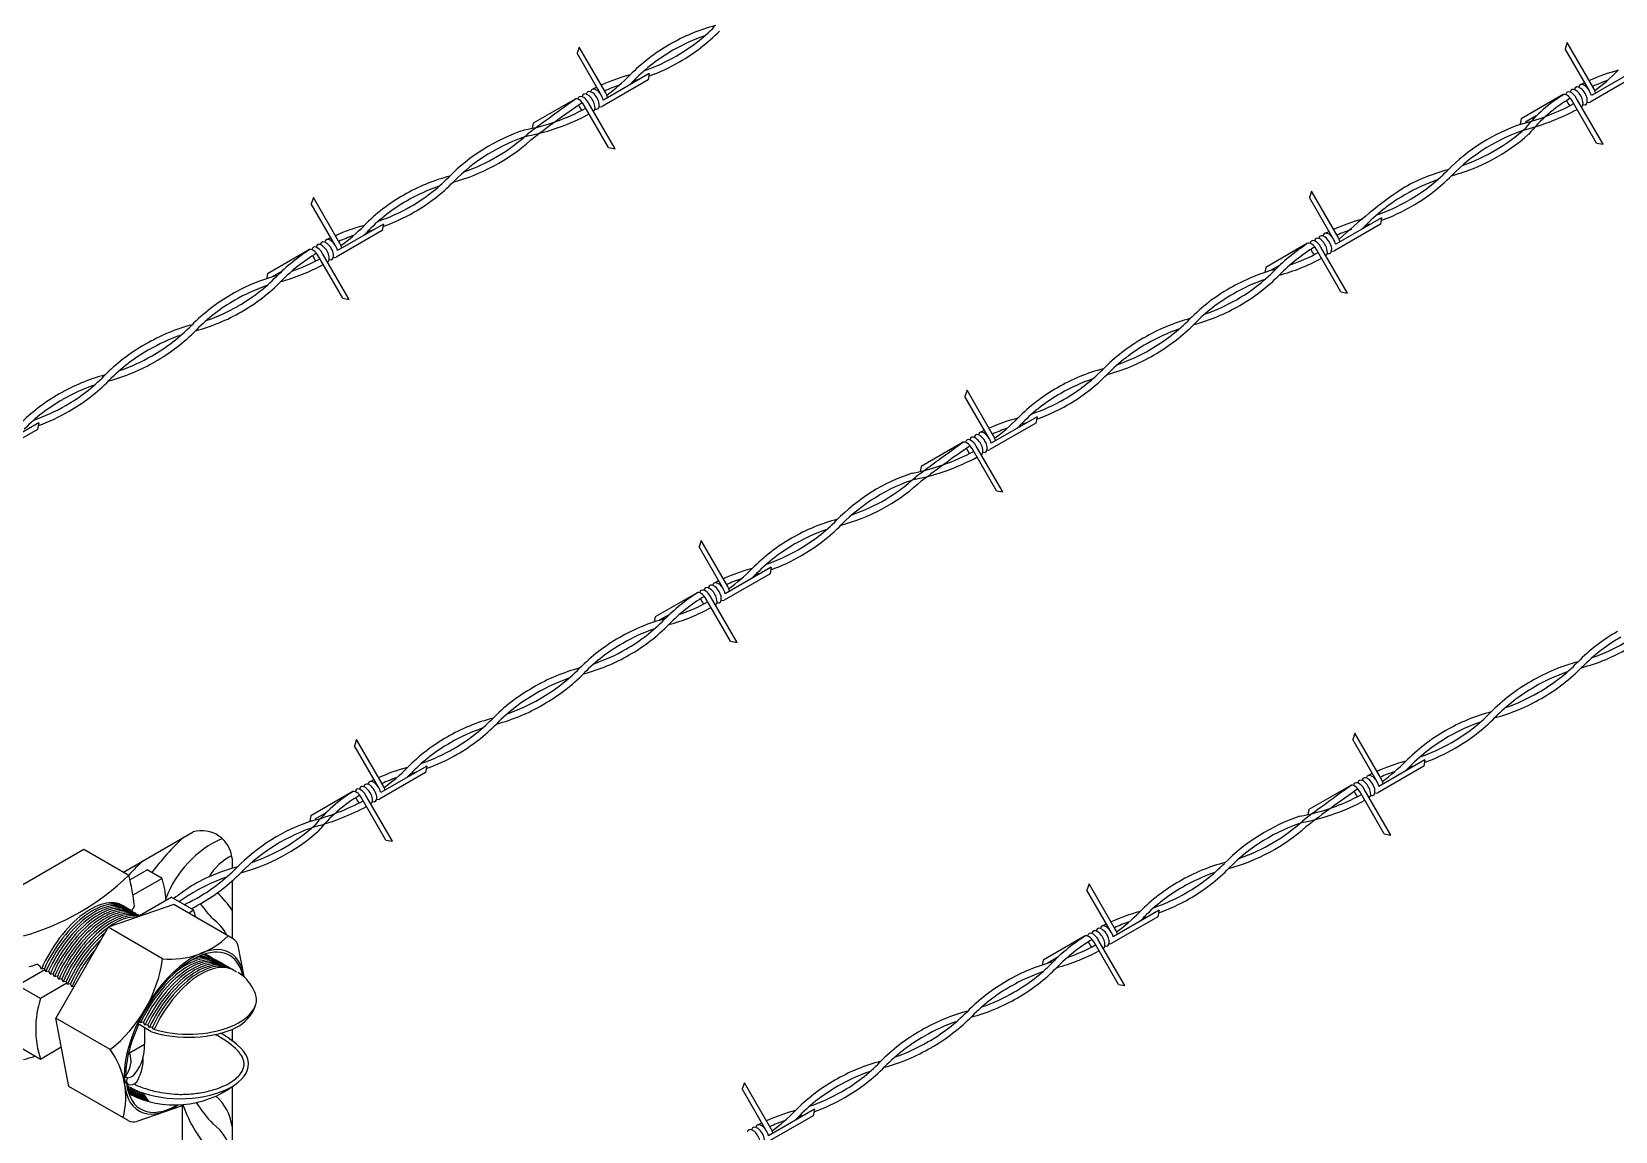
# Model space of a CAD drawing. Header units: millimetres. Extents: x -6623.4 to -6596.1, y -4703.2 to -4682.1.
# Drawn here: x -6608.575 to -6605.232, y -4691.32 to -4688.998 of the extents above; entities that cross this region are included whole.
import ezdxf

# ---------------------------------------------------------------- set-up
doc = ezdxf.new("R2010")
doc.units = ezdxf.units.MM
doc.header["$LTSCALE"] = 10
doc.layers.add('Termotécnica', color=7, linetype='Continuous')

msp = doc.modelspace()

# ---------------------------------------------------------------- linework, layer by layer
at = {"layer": 'Termotécnica', "color": 1}
for p, q in [((-6607.4194, -4689.0307), (-6607.4239, -4689.0438)), ((-6607.3725, -4689.1329), (-6607.4239, -4689.0438)), ((-6607.3634, -4689.1276), (-6607.4194, -4689.0307)), ((-6605.3335, -4689.0211), (-6605.338, -4689.0342)), ((-6605.2866, -4689.1233), (-6605.338, -4689.0342)), ((-6605.2775, -4689.1181), (-6605.3335, -4689.0211)), ((-6605.1856, -4689.0771), (-6605.2825, -4689.1331)), ((-6607.2741, -4689.1003), (-6607.3711, -4689.1563)), ((-6607.2714, -4689.0867), (-6607.3684, -4689.1427)), ((-6607.2714, -4689.0867), (-6607.2741, -4689.1003)), ((-6605.1882, -4689.0908), (-6605.2852, -4689.1468)), ((-6607.4277, -4689.1405), (-6607.5163, -4689.1917)), ((-6607.3437, -4689.2456), (-6607.3997, -4689.1486)), ((-6605.3418, -4689.1309), (-6605.4304, -4689.1821)), ((-6605.2715, -4689.2334), (-6605.3229, -4689.1443)), ((-6605.2579, -4689.2361), (-6605.3139, -4689.1391)), ((-6607.3574, -4689.243), (-6607.4088, -4689.1539)), ((-6605.4304, -4689.1821), (-6605.4325, -4689.1926)), ((-6605.3993, -4689.1763), (-6605.4219, -4689.1893)), ((-6607.5163, -4689.1917), (-6607.5184, -4689.2022)), ((-6607.5051, -4689.1973), (-6607.5078, -4689.1989)), ((-6607.3574, -4689.243), (-6607.3437, -4689.2456)), ((-6605.2715, -4689.2334), (-6605.2579, -4689.2361)), ((-6607.9806, -4689.3485), (-6607.9851, -4689.3616)), ((-6607.9246, -4689.4455), (-6607.9806, -4689.3485)), ((-6605.8732, -4689.3353), (-6605.8777, -4689.3484)), ((-6605.8263, -4689.4375), (-6605.8777, -4689.3484)), ((-6605.8172, -4689.4323), (-6605.8732, -4689.3353)), ((-6607.9337, -4689.4507), (-6607.9851, -4689.3616)), ((-6607.8353, -4689.4182), (-6607.9323, -4689.4742)), ((-6607.8327, -4689.4045), (-6607.9297, -4689.4605)), ((-6607.8327, -4689.4045), (-6607.8353, -4689.4182)), ((-6605.7279, -4689.405), (-6605.8249, -4689.461)), ((-6605.7253, -4689.3913), (-6605.8222, -4689.4473)), ((-6605.7253, -4689.3913), (-6605.7279, -4689.405)), ((-6605.8815, -4689.4452), (-6605.9701, -4689.4963)), ((-6607.9889, -4689.4583), (-6608.0775, -4689.5095)), ((-6607.9186, -4689.5608), (-6607.9701, -4689.4717)), ((-6607.905, -4689.5635), (-6607.961, -4689.4665)), ((-6605.8112, -4689.5476), (-6605.8626, -4689.4585)), ((-6605.7976, -4689.5503), (-6605.8536, -4689.4533)), ((-6608.0775, -4689.5095), (-6608.0796, -4689.52)), ((-6608.0464, -4689.5037), (-6608.069, -4689.5167)), ((-6605.9701, -4689.4963), (-6605.9722, -4689.5069)), ((-6605.939, -4689.4905), (-6605.9616, -4689.5035)), ((-6605.8112, -4689.5476), (-6605.7976, -4689.5503)), ((-6607.9186, -4689.5608), (-6607.905, -4689.5635)), ((-6606.6006, -4689.7553), (-6606.6051, -4689.7684)), ((-6606.5537, -4689.8575), (-6606.6051, -4689.7684)), ((-6606.5446, -4689.8523), (-6606.6006, -4689.7553)), ((-6606.4527, -4689.8113), (-6606.5497, -4689.8673)), ((-6606.4527, -4689.8113), (-6606.4553, -4689.825)), ((-6608.5627, -4689.8381), (-6608.6597, -4689.8941)), ((-6608.5601, -4689.8245), (-6608.6571, -4689.8805)), ((-6608.5601, -4689.8245), (-6608.5627, -4689.8381)), ((-6606.4553, -4689.825), (-6606.5523, -4689.8809)), ((-6606.6089, -4689.8651), (-6606.6976, -4689.9163)), ((-6606.5386, -4689.9676), (-6606.5901, -4689.8785)), ((-6606.525, -4689.9702), (-6606.581, -4689.8733)), ((-6606.6976, -4689.9163), (-6606.6996, -4689.9268)), ((-6606.6863, -4689.9219), (-6606.689, -4689.9235)), ((-6606.5386, -4689.9676), (-6606.525, -4689.9702)), ((-6607.1618, -4690.0731), (-6607.1664, -4690.0862)), ((-6607.1149, -4690.1753), (-6607.1664, -4690.0862)), ((-6607.1058, -4690.1701), (-6607.1618, -4690.0731)), ((-6607.0165, -4690.1428), (-6607.1135, -4690.1988)), ((-6607.0139, -4690.1291), (-6607.1109, -4690.1851)), ((-6607.0139, -4690.1291), (-6607.0165, -4690.1428)), ((-6607.1701, -4690.183), (-6607.2588, -4690.2341)), ((-6607.0998, -4690.2854), (-6607.1513, -4690.1963)), ((-6607.0862, -4690.2881), (-6607.1422, -4690.1911)), ((-6607.2588, -4690.2341), (-6607.2608, -4690.2447)), ((-6607.2276, -4690.2283), (-6607.2502, -4690.2413)), ((-6607.0998, -4690.2854), (-6607.0862, -4690.2881)), ((-6605.7818, -4690.4799), (-6605.7864, -4690.493)), ((-6605.7258, -4690.5769), (-6605.7818, -4690.4799)), ((-6607.8892, -4690.4931), (-6607.8938, -4690.5062)), ((-6607.8423, -4690.5953), (-6607.8938, -4690.5062)), ((-6607.8332, -4690.5901), (-6607.8892, -4690.4931)), ((-6605.7349, -4690.5821), (-6605.7864, -4690.493)), ((-6607.7413, -4690.5491), (-6607.8383, -4690.6051)), ((-6607.7413, -4690.5491), (-6607.7439, -4690.5627)), ((-6605.6365, -4690.5496), (-6605.7335, -4690.6056)), ((-6605.6339, -4690.5359), (-6605.7309, -4690.5919)), ((-6605.6339, -4690.5359), (-6605.6365, -4690.5496)), ((-6607.7439, -4690.5627), (-6607.8409, -4690.6187)), ((-6607.8976, -4690.6029), (-6607.9862, -4690.6541)), ((-6607.8273, -4690.7054), (-6607.8787, -4690.6163)), ((-6607.8136, -4690.708), (-6607.8696, -4690.6111)), ((-6605.7902, -4690.5898), (-6605.8788, -4690.6409)), ((-6605.7199, -4690.6922), (-6605.7713, -4690.6031)), ((-6605.7062, -4690.6949), (-6605.7622, -4690.5979)), ((-6607.9862, -4690.6541), (-6607.9882, -4690.6646)), ((-6607.9551, -4690.6483), (-6607.9777, -4690.6613)), ((-6605.8788, -4690.6409), (-6605.8808, -4690.6514)), ((-6605.8675, -4690.6466), (-6605.8703, -4690.6481)), ((-6607.8273, -4690.7054), (-6607.8136, -4690.708)), ((-6605.7199, -4690.6922), (-6605.7062, -4690.6949)), ((-6608.3679, -4690.7895), (-6608.3314, -4690.7684)), ((-6608.3, -4690.7865), (-6608.3615, -4690.822)), ((-6608.3, -4690.7865), (-6608.3314, -4690.7684)), ((-6606.3431, -4690.7977), (-6606.3476, -4690.8108)), ((-6606.2962, -4690.8999), (-6606.3476, -4690.8108)), ((-6606.2871, -4690.8947), (-6606.3431, -4690.7977)), ((-6608.2751, -4690.8414), (-6608.4137, -4690.8895)), ((-6608.3478, -4690.8645), (-6608.2808, -4690.8259)), ((-6608.2332, -4690.8533), (-6608.2808, -4690.8259)), ((-6608.1499, -4690.9137), (-6608.2751, -4690.8414)), ((-6608.2332, -4690.8533), (-6608.2438, -4690.8595)), ((-6606.1951, -4690.8537), (-6606.2921, -4690.9097)), ((-6606.1951, -4690.8537), (-6606.1978, -4690.8674)), ((-6608.4137, -4690.8895), (-6608.5245, -4691.0815)), ((-6608.2988, -4690.9558), (-6608.4137, -4690.8895)), ((-6606.1978, -4690.8674), (-6606.2948, -4690.9234)), ((-6606.3514, -4690.9076), (-6606.44, -4690.9588)), ((-6606.2811, -4691.01), (-6606.3325, -4690.9209)), ((-6606.2674, -4691.0127), (-6606.3234, -4690.9157)), ((-6608.1264, -4690.9938), (-6608.1392, -4690.9287)), ((-6606.4089, -4690.9529), (-6606.4315, -4690.9659)), ((-6608.5472, -4690.9797), (-6608.6042, -4691.0126)), ((-6606.44, -4690.9588), (-6606.442, -4690.9693)), ((-6608.5566, -4691.0401), (-6608.6042, -4691.0126)), ((-6608.5008, -4691.0078), (-6608.5566, -4691.0401)), ((-6606.2811, -4691.01), (-6606.2674, -4691.0127)), ((-6608.4968, -4691.2255), (-6608.5245, -4691.0815)), ((-6608.4096, -4691.1478), (-6608.5245, -4691.0815)), ((-6608.337, -4691.1019), (-6608.337, -4691.1366)), ((-6608.5566, -4691.1684), (-6608.6042, -4691.1409)), ((-6608.5127, -4691.143), (-6608.5566, -4691.1684)), ((-6608.3688, -4691.1549), (-6608.337, -4691.1366)), ((-6608.3739, -4691.2077), (-6608.3782, -4691.2043)), ((-6607.0705, -4691.2177), (-6607.075, -4691.2308)), ((-6607.0145, -4691.3147), (-6607.0705, -4691.2177)), ((-6608.3716, -4691.2978), (-6608.4968, -4691.2255)), ((-6607.0236, -4691.3199), (-6607.075, -4691.2308)), ((-6608.2573, -4691.2666), (-6608.3533, -4691.2995)), ((-6606.9252, -4691.2874), (-6607.0222, -4691.3434)), ((-6606.9226, -4691.2737), (-6607.0195, -4691.3297)), ((-6606.9226, -4691.2737), (-6606.9252, -4691.2874))]:
    msp.add_line(p, q, dxfattribs=at)
at = {"layer": 'Termotécnica', "color": 2}
for p, q in [((-6608.3816, -4690.773), (-6608.234, -4690.688)), ((-6608.6875, -4690.8528), (-6608.4655, -4690.7246)), ((-6608.4655, -4690.7246), (-6608.3702, -4690.7796)), ((-6608.1523, -4690.7445), (-6608.1523, -4690.7651)), ((-6608.1523, -4690.792), (-6608.1523, -4690.9123)), ((-6608.3581, -4690.8441), (-6608.3642, -4690.8553)), ((-6608.5577, -4690.9715), (-6608.5645, -4690.9676)), ((-6608.5547, -4690.978), (-6608.5577, -4690.9715)), ((-6608.5485, -4690.9768), (-6608.5547, -4690.978)), ((-6608.5456, -4690.9834), (-6608.5485, -4690.9769)), ((-6608.5393, -4690.9823), (-6608.5456, -4690.9834)), ((-6608.5364, -4690.9888), (-6608.5393, -4690.9823)), ((-6608.5302, -4690.9877), (-6608.5364, -4690.9889)), ((-6608.5273, -4690.9942), (-6608.5302, -4690.9877)), ((-6608.521, -4690.9931), (-6608.5273, -4690.9943)), ((-6608.5181, -4690.9997), (-6608.521, -4690.9931)), ((-6608.5119, -4690.9986), (-6608.5182, -4690.9998)), ((-6608.5088, -4691.0049), (-6608.5118, -4690.9985)), ((-6608.5026, -4691.0038), (-6608.5088, -4691.0049)), ((-6608.4997, -4691.0103), (-6608.5026, -4691.0038)), ((-6608.4934, -4691.0091), (-6608.4997, -4691.0103)), ((-6608.4904, -4691.0156), (-6608.4934, -4691.0091)), ((-6608.486, -4691.0148), (-6608.4904, -4691.0156)), ((-6608.3454, -4691.0912), (-6608.3475, -4691.0865)), ((-6608.3391, -4691.0901), (-6608.3454, -4691.0912)), ((-6608.3361, -4691.0965), (-6608.3391, -4691.0901)), ((-6608.3237, -4691.1097), (-6608.3522, -4691.093)), ((-6608.3298, -4691.0953), (-6608.3361, -4691.0965)), ((-6608.3268, -4691.1015), (-6608.3298, -4691.0953)), ((-6608.3206, -4691.1006), (-6608.3268, -4691.1015)), ((-6608.318, -4691.1047), (-6608.3206, -4691.1006)), ((-6608.1523, -4691.105), (-6608.1523, -4691.1306)), ((-6608.3691, -4691.2263), (-6608.3743, -4691.2234)), ((-6608.3551, -4691.2228), (-6608.3592, -4691.2204)), ((-6608.1523, -4691.2258), (-6608.1523, -4691.8069)), ((-6608.2573, -4691.2642), (-6608.2573, -4691.8275))]:
    msp.add_line(p, q, dxfattribs=at)
for centre, radius, start, end in [((-6607.0329, -4689.3607), 0.3881, 104.7043, 120.249), ((-6607.0329, -4689.3607), 0.3741, 108.8959, 120.249), ((-6607.4, -4688.7249), 0.3741, 299.751, 315.4383), ((-6607.4, -4688.7249), 0.3881, 299.751, 315.4383), ((-6607.0359, -4689.3624), 0.3881, 119.751, 135.4383), ((-6607.0359, -4689.3624), 0.3741, 119.751, 135.4383), ((-6607.4029, -4688.7266), 0.3741, 288.8959, 300.249), ((-6607.4029, -4688.7266), 0.3881, 289.6431, 300.249), ((-6605.1219, -4689.4683), 0.4021, 104.9745, 114.2364), ((-6605.503, -4688.8082), 0.3881, 305.9421, 315.4383), ((-6607.2078, -4689.4779), 0.4021, 115.7384, 116.8914), ((-6607.2078, -4689.4779), 0.4021, 104.9745, 114.2364), ((-6607.2078, -4689.4779), 0.3881, 109.0986, 114.0278), ((-6607.5889, -4688.8178), 0.3881, 305.9421, 315.4383), ((-6607.5889, -4688.8178), 0.4021, 313.1226, 315.4383), ((-6607.4029, -4688.7266), 0.3881, 284.7043, 286.6418), ((-6605.1219, -4689.4683), 0.4021, 115.7384, 116.8914), ((-6605.1219, -4689.4683), 0.3881, 109.0986, 114.0278), ((-6604.4187, -4693.364), 5.1852, 125.4561, 126.859), ((-6606.2009, -4690.9271), 2.1524, 124.2659, 127.88), ((-6607.2078, -4689.4779), 0.4021, 120.2403, 120.249), ((-6605.5507, -4688.7193), 0.4891, 284.5333, 298.2169), ((-6605.1737, -4689.4019), 0.3185, 121.6112, 141.1167), ((-6605.1559, -4689.4255), 0.3339, 120.8153, 140.9321), ((-6605.1219, -4689.4683), 0.4021, 120.2403, 120.249), ((-6607.6176, -4688.7672), 0.4463, 280.6183, 298.3998), ((-6607.6143, -4688.772), 0.4546, 280.8992, 298.3556), ((-6605.5537, -4688.7089), 0.5136, 285.0845, 298.0049), ((-6607.4082, -4689.5874), 0.4021, 108.4369, 135.4383), ((-6607.7893, -4688.9273), 0.3881, 289.0986, 312.116), ((-6605.3008, -4689.5742), 0.4021, 108.4369, 135.4383), ((-6605.6819, -4688.9141), 0.4021, 284.9745, 311.5616), ((-6605.3008, -4689.5742), 0.3881, 107.8842, 135.4383), ((-6605.6819, -4688.9141), 0.3881, 289.0986, 312.116), ((-6607.7893, -4688.9273), 0.4021, 284.9745, 311.5616), ((-6607.4082, -4689.5874), 0.3881, 107.8842, 135.4383), ((-6607.5942, -4689.6786), 0.3881, 104.7043, 120.249), ((-6607.9612, -4689.0428), 0.3741, 299.751, 315.4383), ((-6607.9612, -4689.0428), 0.3881, 299.751, 315.4383), ((-6605.4868, -4689.6654), 0.3881, 104.7043, 120.249), ((-6605.4868, -4689.6654), 0.3741, 108.8959, 120.249), ((-6605.8538, -4689.0296), 0.3741, 299.751, 315.4383), ((-6605.8538, -4689.0296), 0.3881, 299.751, 315.4383), ((-6607.5971, -4689.6802), 0.3881, 119.751, 135.4383), ((-6607.5942, -4689.6786), 0.3741, 108.8959, 120.249), ((-6605.0437, -4690.2613), 1.1291, 124.4429, 133.0836), ((-6605.4897, -4689.6671), 0.3741, 119.751, 135.4383), ((-6607.5971, -4689.6802), 0.3741, 119.751, 135.4383), ((-6607.9642, -4689.0444), 0.3741, 288.8959, 300.249), ((-6607.9642, -4689.0444), 0.3881, 289.6431, 300.249), ((-6605.8568, -4689.0313), 0.3741, 288.8959, 300.249), ((-6605.8568, -4689.0313), 0.3881, 289.6431, 300.249), ((-6607.769, -4689.7957), 0.4021, 104.9745, 114.2364), ((-6608.1501, -4689.1356), 0.3881, 305.9421, 315.4383), ((-6608.1501, -4689.1356), 0.4021, 313.1226, 315.4383), ((-6607.9642, -4689.0444), 0.3881, 284.7043, 286.6418), ((-6605.6616, -4689.7825), 0.4021, 104.9745, 114.2364), ((-6605.6616, -4689.7825), 0.3881, 109.0986, 114.0278), ((-6606.0427, -4689.1224), 0.4021, 313.1226, 315.4383), ((-6605.8568, -4689.0313), 0.3881, 284.7043, 286.6418), ((-6607.769, -4689.7957), 0.4021, 120.2403, 120.249), ((-6607.769, -4689.7957), 0.4021, 115.7384, 116.8914), ((-6607.769, -4689.7957), 0.3881, 109.0986, 114.0278), ((-6605.6645, -4689.7842), 0.4021, 122.4639, 135.4383), ((-6605.6616, -4689.7825), 0.4021, 120.2403, 120.249), ((-6605.6616, -4689.7825), 0.4021, 115.7384, 116.8914), ((-6607.7719, -4689.7974), 0.4021, 122.4639, 135.4383), ((-6607.7719, -4689.7974), 0.3881, 121.3857, 135.4383), ((-6608.153, -4689.1373), 0.3881, 289.0986, 298.7136), ((-6606.0456, -4689.1241), 0.4021, 284.9745, 298.7537), ((-6605.6645, -4689.7842), 0.3881, 121.3857, 135.4383), ((-6606.0456, -4689.1241), 0.3881, 289.0986, 298.7136), ((-6607.9579, -4689.8885), 0.3881, 104.7043, 120.249), ((-6608.325, -4689.2527), 0.3741, 299.751, 315.4383), ((-6608.153, -4689.1373), 0.4021, 284.9745, 298.7537), ((-6605.8505, -4689.8754), 0.3881, 104.7043, 120.249), ((-6606.2175, -4689.2396), 0.3741, 299.751, 315.4383), ((-6606.2175, -4689.2396), 0.3881, 299.751, 315.4383), ((-6607.9579, -4689.8885), 0.3741, 108.8959, 120.249), ((-6608.325, -4689.2527), 0.3881, 299.751, 315.4383), ((-6605.8534, -4689.8771), 0.3881, 119.751, 135.4383), ((-6605.8534, -4689.8771), 0.3741, 119.751, 135.4383), ((-6605.8505, -4689.8754), 0.3741, 108.8959, 120.249), ((-6607.9608, -4689.8902), 0.3881, 119.751, 135.4383), ((-6607.9608, -4689.8902), 0.3741, 119.751, 135.4383), ((-6608.3279, -4689.2544), 0.3741, 288.8959, 300.249), ((-6606.2205, -4689.2412), 0.3881, 284.7043, 300.249), ((-6606.2205, -4689.2412), 0.3741, 288.8959, 300.249), ((-6608.1327, -4690.0057), 0.4021, 104.9745, 120.249), ((-6608.5138, -4689.3456), 0.3881, 299.751, 315.4383), ((-6608.3279, -4689.2544), 0.3881, 284.7043, 300.249), ((-6606.0253, -4689.9925), 0.4021, 104.9745, 120.249), ((-6606.4064, -4689.3324), 0.3881, 299.751, 315.4383), ((-6606.4064, -4689.3324), 0.4021, 299.751, 315.4383), ((-6608.1327, -4690.0057), 0.3881, 109.0986, 120.249), ((-6608.5138, -4689.3456), 0.4021, 299.751, 315.4383), ((-6606.0282, -4689.9942), 0.4021, 119.751, 135.4383), ((-6606.0253, -4689.9925), 0.3881, 109.0986, 120.249), ((-6608.1357, -4690.0073), 0.4021, 119.751, 135.4383), ((-6608.1357, -4690.0073), 0.3881, 119.751, 135.4383), ((-6608.5167, -4689.3473), 0.3881, 289.0986, 300.249), ((-6606.4093, -4689.3341), 0.4021, 284.9745, 300.249), ((-6606.0282, -4689.9942), 0.3881, 119.751, 135.4383), ((-6606.4093, -4689.3341), 0.3881, 289.0986, 300.249), ((-6608.5167, -4689.3473), 0.4021, 284.9745, 300.249), ((-6606.2142, -4690.0854), 0.3881, 104.7043, 120.249), ((-6606.5813, -4689.4496), 0.3741, 299.751, 315.4383), ((-6608.3216, -4690.0985), 0.3881, 104.7043, 120.249), ((-6608.3216, -4690.0985), 0.3741, 108.8959, 120.249), ((-6608.6887, -4689.4627), 0.3741, 299.751, 315.4383), ((-6608.6887, -4689.4627), 0.3881, 299.751, 315.4383), ((-6606.2171, -4690.087), 0.3881, 119.751, 135.4383), ((-6606.2142, -4690.0854), 0.3741, 108.8959, 120.249), ((-6606.5813, -4689.4496), 0.3881, 299.751, 315.4383), ((-6608.3245, -4690.1002), 0.3881, 119.751, 135.4383), ((-6608.3245, -4690.1002), 0.3741, 119.751, 135.4383), ((-6606.2171, -4690.087), 0.3741, 119.751, 135.4383), ((-6606.5842, -4689.4512), 0.3741, 288.8959, 300.249), ((-6608.6916, -4689.4644), 0.3741, 288.8959, 300.249), ((-6608.6916, -4689.4644), 0.3881, 289.6431, 300.249), ((-6606.389, -4690.2025), 0.4021, 104.9745, 114.2364), ((-6606.7701, -4689.5424), 0.3881, 305.9421, 315.4383), ((-6606.5842, -4689.4512), 0.3881, 289.6431, 300.249), ((-6606.389, -4690.2025), 0.4021, 115.7384, 116.8914), ((-6606.389, -4690.2025), 0.3881, 109.0986, 114.0278), ((-6606.7701, -4689.5424), 0.4021, 313.1226, 315.4383), ((-6606.5842, -4689.4512), 0.3881, 284.7043, 286.6418), ((-6606.7989, -4689.4919), 0.4463, 280.6183, 298.3998), ((-6603.5999, -4694.0886), 5.1852, 125.4561, 126.859), ((-6605.3822, -4691.6517), 2.1524, 124.2659, 127.88), ((-6606.389, -4690.2025), 0.4021, 120.2403, 120.249), ((-6606.7955, -4689.4966), 0.4546, 280.8992, 298.3556), ((-6606.5895, -4690.312), 0.4021, 108.4369, 135.4383), ((-6606.9705, -4689.6519), 0.4021, 284.9745, 311.5616), ((-6606.5895, -4690.312), 0.3881, 107.8842, 135.4383), ((-6606.9705, -4689.6519), 0.3881, 289.0986, 312.116), ((-6606.7754, -4690.4032), 0.3881, 104.7043, 120.249), ((-6606.7754, -4690.4032), 0.3741, 108.8959, 120.249), ((-6607.1425, -4689.7674), 0.3741, 299.751, 315.4383), ((-6607.1425, -4689.7674), 0.3881, 299.751, 315.4383), ((-6606.7783, -4690.4049), 0.3881, 119.751, 135.4383), ((-6606.7783, -4690.4049), 0.3741, 119.751, 135.4383), ((-6607.1454, -4689.7691), 0.3741, 288.8959, 300.249), ((-6607.1454, -4689.7691), 0.3881, 289.6431, 300.249), ((-6606.9503, -4690.5203), 0.4021, 104.9745, 114.2364), ((-6606.9503, -4690.5203), 0.3881, 109.0986, 114.0278), ((-6607.3313, -4689.8602), 0.3881, 305.9421, 315.4383), ((-6607.3313, -4689.8602), 0.4021, 313.1226, 315.4383), ((-6607.1454, -4689.7691), 0.3881, 284.7043, 286.6418), ((-6606.9532, -4690.522), 0.4021, 122.4639, 135.4383), ((-6606.9503, -4690.5203), 0.4021, 120.2403, 120.249), ((-6606.9503, -4690.5203), 0.4021, 115.7384, 116.8914), ((-6607.3343, -4689.8619), 0.4021, 284.9745, 298.7537), ((-6606.9532, -4690.522), 0.3881, 121.3857, 135.4383), ((-6607.3343, -4689.8619), 0.3881, 289.0986, 298.7136), ((-6607.1391, -4690.6132), 0.3881, 104.7043, 120.249), ((-6607.5062, -4689.9774), 0.3741, 299.751, 315.4383), ((-6607.5062, -4689.9774), 0.3881, 299.751, 315.4383), ((-6607.142, -4690.6148), 0.3881, 119.751, 135.4383), ((-6607.1391, -4690.6132), 0.3741, 108.8959, 120.249), ((-6605.0346, -4690.6017), 0.3881, 119.751, 135.4383), ((-6605.0346, -4690.6017), 0.3741, 119.751, 135.4383), ((-6607.5091, -4689.979), 0.3881, 284.7043, 300.249), ((-6607.142, -4690.6148), 0.3741, 119.751, 135.4383), ((-6607.5091, -4689.979), 0.3741, 288.8959, 300.249), ((-6605.4017, -4689.9659), 0.3881, 284.7043, 300.249), ((-6605.4017, -4689.9659), 0.3741, 288.8959, 300.249), ((-6607.314, -4690.7303), 0.4021, 104.9745, 120.249), ((-6607.695, -4690.0702), 0.3881, 299.751, 315.4383), ((-6607.695, -4690.0702), 0.4021, 299.751, 315.4383), ((-6605.2066, -4690.7171), 0.4021, 104.9745, 120.249), ((-6605.2066, -4690.7171), 0.3881, 109.0986, 120.249), ((-6605.5876, -4690.057), 0.3881, 299.751, 315.4383), ((-6605.5876, -4690.057), 0.4021, 299.751, 315.4383), ((-6607.3169, -4690.732), 0.4021, 119.751, 135.4383), ((-6607.314, -4690.7303), 0.3881, 109.0986, 120.249), ((-6605.2095, -4690.7188), 0.4021, 119.751, 135.4383), ((-6605.2095, -4690.7188), 0.3881, 119.751, 135.4383), ((-6607.698, -4690.0719), 0.4021, 284.9745, 300.249), ((-6607.3169, -4690.732), 0.3881, 119.751, 135.4383), ((-6607.698, -4690.0719), 0.3881, 289.0986, 300.249), ((-6605.5906, -4690.0587), 0.4021, 284.9745, 300.249), ((-6605.5906, -4690.0587), 0.3881, 289.0986, 300.249), ((-6607.5028, -4690.8231), 0.3881, 104.7043, 120.249), ((-6607.8699, -4690.1873), 0.3741, 299.751, 315.4383), ((-6605.3954, -4690.81), 0.3881, 104.7043, 120.249), ((-6605.7625, -4690.1742), 0.3741, 299.751, 315.4383), ((-6605.7625, -4690.1742), 0.3881, 299.751, 315.4383), ((-6607.5057, -4690.8248), 0.3881, 119.751, 135.4383), ((-6607.5028, -4690.8231), 0.3741, 108.8959, 120.249), ((-6607.8699, -4690.1873), 0.3881, 299.751, 315.4383), ((-6605.3983, -4690.8117), 0.3881, 119.751, 135.4383), ((-6605.3983, -4690.8117), 0.3741, 119.751, 135.4383), ((-6605.3954, -4690.81), 0.3741, 108.8959, 120.249), ((-6607.5057, -4690.8248), 0.3741, 119.751, 135.4383), ((-6607.8728, -4690.189), 0.3741, 288.8959, 300.249), ((-6605.7654, -4690.1759), 0.3741, 288.8959, 300.249), ((-6605.7654, -4690.1759), 0.3881, 289.6431, 300.249), ((-6607.6777, -4690.9403), 0.4021, 104.9745, 114.2364), ((-6608.0588, -4690.2802), 0.3881, 305.9421, 315.4383), ((-6607.8728, -4690.189), 0.3881, 289.6431, 300.249), ((-6605.5703, -4690.9271), 0.4021, 104.9745, 114.2364), ((-6605.9514, -4690.267), 0.3881, 305.9421, 315.4383), ((-6605.9514, -4690.267), 0.4021, 313.1226, 315.4383), ((-6605.7654, -4690.1759), 0.3881, 284.7043, 286.6418), ((-6607.6777, -4690.9403), 0.4021, 115.7384, 116.8914), ((-6607.6777, -4690.9403), 0.3881, 109.0986, 114.0278), ((-6608.0588, -4690.2802), 0.4021, 313.1226, 315.4383), ((-6607.8728, -4690.189), 0.3881, 284.7043, 286.6418), ((-6605.5703, -4690.9271), 0.4021, 120.2403, 120.249), ((-6605.5703, -4690.9271), 0.4021, 115.7384, 116.8914), ((-6605.5703, -4690.9271), 0.3881, 109.0986, 114.0278), ((-6607.7295, -4690.8739), 0.3185, 121.6112, 141.1167), ((-6607.7116, -4690.8975), 0.3339, 120.8153, 140.9321), ((-6607.6777, -4690.9403), 0.4021, 120.2403, 120.249), ((-6605.9801, -4690.2165), 0.4463, 280.6183, 298.3998), ((-6602.7812, -4694.8132), 5.1852, 125.4561, 126.859), ((-6605.9767, -4690.2212), 0.4546, 280.8992, 298.3556), ((-6604.5634, -4692.3763), 2.1524, 124.2659, 127.88), ((-6608.1065, -4690.1913), 0.4891, 284.5333, 298.2169), ((-6608.1094, -4690.1809), 0.5136, 285.0845, 298.0049), ((-6605.7707, -4691.0366), 0.4021, 108.4369, 135.4383), ((-6608.2165, -4690.75), 0.0645, 4.9382, 105.7438), ((-6607.8566, -4691.0462), 0.4021, 108.4369, 135.4383), ((-6608.2377, -4690.3861), 0.4021, 284.9745, 311.5616), ((-6607.8566, -4691.0462), 0.3881, 107.8842, 135.4383), ((-6608.2377, -4690.3861), 0.3881, 289.0986, 312.116), ((-6606.1518, -4690.3766), 0.4021, 284.9745, 311.5616), ((-6605.7707, -4691.0366), 0.3881, 107.8842, 135.4383), ((-6606.1518, -4690.3766), 0.3881, 289.0986, 312.116), ((-6605.9566, -4691.1278), 0.3881, 104.7043, 120.249), ((-6606.3237, -4690.492), 0.3741, 299.751, 315.4383), ((-6608.735, -4690.4042), 0.5234, 285.8241, 314.1759), ((-6608.8958, -4690.91), 0.5415, 6.984, 13.9344), ((-6608.0425, -4691.1374), 0.3881, 104.7043, 120.249), ((-6608.0425, -4691.1374), 0.3741, 108.8959, 120.249), ((-6608.4096, -4690.5016), 0.3741, 299.751, 315.4383), ((-6608.4096, -4690.5016), 0.3881, 299.751, 315.4383), ((-6605.9566, -4691.1278), 0.3741, 108.8959, 120.249), ((-6606.3237, -4690.492), 0.3881, 299.751, 315.4383), ((-6607.5994, -4691.7333), 1.1291, 124.4429, 126.78), ((-6608.0454, -4691.1391), 0.3741, 119.751, 125.7641), ((-6605.9596, -4691.1295), 0.3881, 119.751, 135.4383), ((-6605.9596, -4691.1295), 0.3741, 119.751, 135.4383), ((-6606.3266, -4690.4937), 0.3741, 288.8959, 300.249), ((-6608.4125, -4690.5033), 0.3741, 295.195, 300.249), ((-6608.4125, -4690.5033), 0.3881, 296.6196, 300.249), ((-6606.3266, -4690.4937), 0.3881, 289.6431, 300.249), ((-6606.1315, -4691.2449), 0.4021, 115.7384, 116.8914), ((-6606.1315, -4691.2449), 0.4021, 104.9745, 114.2364), ((-6606.1315, -4691.2449), 0.3881, 109.0986, 114.0278), ((-6606.5126, -4690.5849), 0.3881, 305.9421, 315.4383), ((-6606.5126, -4690.5849), 0.4021, 313.1226, 315.4383), ((-6606.3266, -4690.4937), 0.3881, 284.7043, 286.6418), ((-6606.1344, -4691.2466), 0.4021, 122.4639, 135.4383), ((-6606.1344, -4691.2466), 0.3881, 121.3857, 135.4383), ((-6606.1315, -4691.2449), 0.4021, 120.2403, 120.249), ((-6606.5155, -4690.5865), 0.4021, 284.9745, 298.7537), ((-6606.5155, -4690.5865), 0.3881, 289.0986, 298.7136), ((-6608.7232, -4690.4684), 0.5239, 285.8241, 287.6369), ((-6608.1812, -4691.056), 0.0821, 26.4242, 59.497), ((-6606.3203, -4691.3378), 0.3881, 104.7043, 120.249), ((-6606.3203, -4691.3378), 0.3741, 108.8959, 120.249), ((-6606.6874, -4690.702), 0.3741, 299.751, 315.4383), ((-6606.6874, -4690.702), 0.3881, 299.751, 315.4383), ((-6606.3233, -4691.3395), 0.3881, 119.751, 135.4383), ((-6606.3233, -4691.3395), 0.3741, 119.751, 135.4383), ((-6608.1803, -4691.0279), 0.082, 297.3192, 339.4448), ((-6606.6903, -4690.7037), 0.3881, 284.7043, 300.249), ((-6606.6903, -4690.7037), 0.3741, 288.8959, 300.249), ((-6606.4952, -4691.4549), 0.4021, 104.9745, 120.249), ((-6606.4952, -4691.4549), 0.3881, 109.0986, 120.249), ((-6606.8763, -4690.7948), 0.3881, 299.751, 315.4383), ((-6606.8763, -4690.7948), 0.4021, 299.751, 315.4383), ((-6608.2787, -4691.2937), 0.1995, 47.8924, 63.0928), ((-6608.2645, -4691.2749), 0.1841, 46.866, 61.3786), ((-6606.4981, -4691.4566), 0.4021, 119.751, 135.4383), ((-6606.4981, -4691.4566), 0.3881, 119.751, 135.4383), ((-6606.8792, -4690.7965), 0.4021, 284.9745, 300.249), ((-6606.8792, -4690.7965), 0.3881, 289.0986, 300.249), ((-6608.7351, -4690.6648), 0.5239, 285.8241, 288.5405), ((-6606.6841, -4691.5478), 0.3881, 104.7043, 120.249), ((-6607.0511, -4690.912), 0.3741, 299.751, 315.4383), ((-6607.0511, -4690.912), 0.3881, 299.751, 315.4383), ((-6608.2733, -4691.0547), 0.2101, 242.6705, 306.7217), ((-6606.687, -4691.5494), 0.3881, 119.751, 135.4383), ((-6606.6841, -4691.5478), 0.3741, 108.8959, 120.249), ((-6606.687, -4691.5494), 0.3741, 119.751, 135.4383), ((-6607.0541, -4690.9136), 0.3741, 288.8959, 300.249), ((-6607.0541, -4690.9136), 0.3881, 289.6431, 300.249), ((-6606.8589, -4691.6649), 0.4021, 104.9745, 114.2364), ((-6607.24, -4691.0048), 0.3881, 305.9421, 315.4383), ((-6607.24, -4691.0048), 0.4021, 313.1226, 315.4383), ((-6607.0541, -4690.9136), 0.3881, 284.7043, 286.6418), ((-6606.8589, -4691.6649), 0.4021, 120.2403, 120.249), ((-6606.8589, -4691.6649), 0.4021, 115.7384, 116.8914), ((-6606.8589, -4691.6649), 0.3881, 109.0986, 114.0278)]:
    msp.add_arc(centre, radius, start, end, dxfattribs=at)
at = {"layer": 'Termotécnica', "color": 1}
for centre, radius, start, end in [((-6607.8742, -4691.1085), 0.5585, 132.9609, 143.2161), ((-6608.0797, -4690.9091), 0.2272, 114.175, 159.2626), ((-6607.9598, -4691.158), 0.5585, 132.9609, 137.3342), ((-6608.1035, -4690.8386), 0.1118, 116.3393, 150.0919), ((-6608.4535, -4690.8367), 0.1615, 1.5185, 18.1051), ((-6608.3132, -4690.9604), 0.1934, 33.6405, 47.876), ((-6608.4292, -4690.9174), 0.2062, 13.8536, 18.1051), ((-6607.9912, -4690.6783), 0.2794, 215.2984, 223.7705), ((-6608.2529, -4690.9534), 0.1014, 27.8723, 53.7676), ((-6608.2805, -4690.785), 0.1718, 263.8935, 314.4196), ((-6608.161, -4690.9329), 0.0222, 10.8846, 60), ((-6608.5917, -4690.9146), 0.2958, 307.9752, 352.0031), ((-6608.3604, -4691.1042), 0.2064, 161.8949, 198.1051), ((-6608.5478, -4691.2489), 0.1712, 345.499, 36.1918), ((-6608.4128, -4691.1721), 0.0473, 317.1076, 21.3624), ((-6608.4286, -4691.141), 0.0916, 321.3212, 2.7333), ((-6608.4399, -4691.1651), 0.1003, 332.7069, 1.9672), ((-6608.375, -4691.1861), 0.0216, 273.0434, 328.3427), ((-6608.3676, -4691.2043), 0.0181, 270.1402, 338.8672), ((-6608.2529, -4691.3224), 0.1014, 6.8823, 48.9791), ((-6607.9912, -4691.1745), 0.2794, 198.6922, 223.7705), ((-6607.9912, -4691.111), 0.2794, 212.1841, 223.7705), ((-6608.3606, -4691.2786), 0.0222, 240, 289.1154), ((-6608.2529, -4691.386), 0.1014, 6.8823, 53.7676)]:
    msp.add_arc(centre, radius, start, end, dxfattribs=at)
for centre, major_axis, ratio, start_param, end_param in [((-6607.3816, -4689.1381), (-0.0105, 0.0182), 0.500279, 4.188772, 6.809856), ((-6605.3048, -4689.1338), (-0.0105, 0.0182), 0.500279, 2.626113, 6.803235), ((-6605.2957, -4689.1286), (-0.0105, 0.0182), 0.500279, 4.188772, 6.809856), ((-6605.2866, -4689.1233), (-0.0105, 0.0182), 0.499645, 4.191845, 4.749848), ((-6607.4179, -4689.1591), (-0.0105, 0.0182), 0.500279, 4.712376, 6.305766), ((-6607.4088, -4689.1539), (-0.0105, 0.0182), 0.500279, 4.712376, 6.806742), ((-6607.3997, -4689.1486), (-0.0105, 0.0182), 0.500279, 3.144867, 6.803235), ((-6607.3907, -4689.1434), (-0.0105, 0.0182), 0.500279, 2.626113, 6.803235), ((-6607.3725, -4689.1329), (-0.0105, 0.0182), 0.499645, 4.191845, 4.749848), ((-6605.332, -4689.1496), (-0.0105, 0.0182), 0.500279, 4.712376, 6.305766), ((-6605.323, -4689.1443), (-0.0105, 0.0182), 0.500279, 4.712376, 6.806742), ((-6605.3139, -4689.1391), (-0.0105, 0.0182), 0.500279, 3.144867, 6.803235), ((-6605.2957, -4689.1286), (-0.0105, 0.0182), 0.500279, 2.623704, 3.141593), ((-6607.3816, -4689.1381), (-0.0105, 0.0182), 0.500279, 2.623704, 3.141593), ((-6607.9701, -4689.4717), (-0.0105, 0.0182), 0.500279, 4.712376, 6.806742), ((-6607.961, -4689.4665), (-0.0105, 0.0182), 0.500279, 3.144867, 6.803235), ((-6607.9519, -4689.4612), (-0.0105, 0.0182), 0.500279, 2.626113, 6.803235), ((-6607.9428, -4689.456), (-0.0105, 0.0182), 0.500279, 4.188772, 6.809856), ((-6607.9337, -4689.4507), (-0.0105, 0.0182), 0.499645, 4.191845, 4.749848), ((-6605.8717, -4689.4638), (-0.0105, 0.0182), 0.500279, 4.712376, 6.305766), ((-6605.8627, -4689.4585), (-0.0105, 0.0182), 0.500279, 4.712376, 6.806742), ((-6605.8536, -4689.4533), (-0.0105, 0.0182), 0.500279, 3.144867, 6.803235), ((-6605.8445, -4689.448), (-0.0105, 0.0182), 0.500279, 2.626113, 6.803235), ((-6605.8354, -4689.4428), (-0.0105, 0.0182), 0.500279, 4.188772, 6.809856), ((-6605.8263, -4689.4375), (-0.0105, 0.0182), 0.499645, 4.191845, 4.749848), ((-6607.9792, -4689.477), (-0.0105, 0.0182), 0.500279, 4.712376, 6.305766), ((-6607.9428, -4689.456), (-0.0105, 0.0182), 0.500279, 2.623704, 3.141593), ((-6605.8354, -4689.4428), (-0.0105, 0.0182), 0.500279, 2.623704, 3.141593), ((-6606.581, -4689.8733), (-0.0105, 0.0182), 0.500279, 3.144867, 6.803235), ((-6606.5719, -4689.868), (-0.0105, 0.0182), 0.500279, 2.626113, 6.803235), ((-6606.5628, -4689.8628), (-0.0105, 0.0182), 0.500279, 4.188772, 6.809856), ((-6606.5537, -4689.8575), (-0.0105, 0.0182), 0.499645, 4.191845, 4.749848), ((-6606.5992, -4689.8838), (-0.0105, 0.0182), 0.500279, 4.712376, 6.305766), ((-6606.5901, -4689.8785), (-0.0105, 0.0182), 0.500279, 4.712376, 6.806742), ((-6606.5628, -4689.8628), (-0.0105, 0.0182), 0.500279, 2.623704, 3.141593), ((-6607.1604, -4690.2016), (-0.0105, 0.0182), 0.500279, 4.712376, 6.305766), ((-6607.1513, -4690.1963), (-0.0105, 0.0182), 0.500279, 4.712376, 6.806742), ((-6607.1422, -4690.1911), (-0.0105, 0.0182), 0.500279, 3.144867, 6.803235), ((-6607.1331, -4690.1858), (-0.0105, 0.0182), 0.500279, 2.626113, 6.803235), ((-6607.124, -4690.1806), (-0.0105, 0.0182), 0.500279, 4.188772, 6.809856), ((-6607.1149, -4690.1753), (-0.0105, 0.0182), 0.499645, 4.191845, 4.749848), ((-6607.124, -4690.1806), (-0.0105, 0.0182), 0.500279, 2.623704, 3.141593), ((-6607.8605, -4690.6058), (-0.0105, 0.0182), 0.500279, 2.626113, 6.803235), ((-6607.8514, -4690.6006), (-0.0105, 0.0182), 0.500279, 4.188772, 6.809856), ((-6605.7713, -4690.6031), (-0.0105, 0.0182), 0.500279, 4.712376, 6.806742), ((-6605.7622, -4690.5979), (-0.0105, 0.0182), 0.500279, 3.144867, 6.803235), ((-6605.7531, -4690.5926), (-0.0105, 0.0182), 0.500279, 2.626113, 6.803235), ((-6605.744, -4690.5874), (-0.0105, 0.0182), 0.500279, 4.188772, 6.809856), ((-6605.7349, -4690.5821), (-0.0105, 0.0182), 0.499645, 4.191845, 4.749848), ((-6607.8878, -4690.6216), (-0.0105, 0.0182), 0.500279, 4.712376, 6.305766), ((-6607.8787, -4690.6163), (-0.0105, 0.0182), 0.500279, 4.712376, 6.806742), ((-6607.8696, -4690.6111), (-0.0105, 0.0182), 0.500279, 3.144867, 6.803235), ((-6607.8514, -4690.6006), (-0.0105, 0.0182), 0.500279, 2.623704, 3.141593), ((-6607.8423, -4690.5953), (-0.0105, 0.0182), 0.499645, 4.191845, 4.749848), ((-6605.7804, -4690.6084), (-0.0105, 0.0182), 0.500279, 4.712376, 6.305766), ((-6605.744, -4690.5874), (-0.0105, 0.0182), 0.500279, 2.623704, 3.141593), ((-6608.4652, -4690.9872), (0.0827, 0.1433), 0.509483, -0.069099, 1.793729), ((-6608.4606, -4690.99), (0.0827, 0.1433), 0.509483, -0.066887, 1.769836), ((-6608.4561, -4690.9928), (0.0827, 0.1433), 0.509483, 0.000834, 1.792129), ((-6608.4515, -4690.9954), (0.0827, 0.1433), 0.509483, -0.059235, 1.769943), ((-6608.4469, -4690.9981), (0.0827, 0.1433), 0.509483, 0.000081, 1.792977), ((-6608.4423, -4691.0008), (0.0827, 0.1433), 0.509483, 0.069442, 1.769727), ((-6608.4377, -4691.0035), (0.0827, 0.1433), 0.509483, 0.000081, 1.792977), ((-6608.4331, -4691.0062), (0.0827, 0.1433), 0.509483, 0.069442, 1.769727), ((-6608.4286, -4691.009), (0.0827, 0.1433), 0.509483, 0.000081, 1.792977), ((-6608.424, -4691.0117), (0.0827, 0.1433), 0.509483, 0.069442, 1.769727), ((-6608.4193, -4691.0142), (0.0827, 0.1433), 0.509483, 0.159074, 1.793724), ((-6608.4147, -4691.0169), (0.0827, 0.1433), 0.509483, 0.259192, 1.76988), ((-6606.3143, -4690.9104), (-0.0105, 0.0182), 0.500279, 2.626113, 6.803235), ((-6606.3053, -4690.9052), (-0.0105, 0.0182), 0.500279, 4.188772, 6.809856), ((-6608.4101, -4691.0195), (0.0827, 0.1433), 0.509483, 0.941317, 1.792524), ((-6608.4055, -4691.0222), (0.0827, 0.1433), 0.509483, 1.054898, 1.770095), ((-6608.2528, -4691.1103), (-0.0963, -0.1667), 0.500279, -3.678206, 0.756013), ((-6606.3416, -4690.9262), (-0.0105, 0.0182), 0.500279, 4.712376, 6.305766), ((-6606.3325, -4690.9209), (-0.0105, 0.0182), 0.500279, 4.712376, 6.806742), ((-6606.3234, -4690.9157), (-0.0105, 0.0182), 0.500279, 3.144867, 6.803235), ((-6606.2962, -4690.8999), (-0.0105, 0.0182), 0.499645, 4.191845, 4.749848), ((-6608.4013, -4691.0257), (0.0827, 0.1433), 0.509483, 1.207524, 1.787348), ((-6608.2591, -4691.1077), (0.0827, 0.1433), 0.509483, -0.069442, 1.74457), ((-6608.2546, -4691.1103), (0.0827, 0.1433), 0.509483, -0.069442, 1.721827), ((-6608.2638, -4691.105), (0.0827, 0.1433), 0.509483, -0.069442, 0.949973), ((-6608.2684, -4691.1024), (0.0827, 0.1433), 0.509483, -0.069442, 0.546266), ((-6608.2734, -4691.1007), (0.0827, 0.1433), 0.509483, -0.069442, 0.386689), ((-6608.2776, -4691.0971), (0.0827, 0.1433), 0.509483, -0.050881, 0.23141), ((-6608.2822, -4691.0944), (0.0827, 0.1433), 0.509483, -0.063361, 0.132148), ((-6608.2868, -4691.0918), (0.0827, 0.1433), 0.509483, -0.084808, 0.063993), ((-6606.3053, -4690.9052), (-0.0105, 0.0182), 0.500279, 2.623704, 3.141593), ((-6608.2499, -4691.113), (0.0827, 0.1433), 0.509483, -0.069442, 1.745409), ((-6608.2454, -4691.1157), (0.0827, 0.1433), 0.509483, -0.069442, 1.720495), ((-6608.2407, -4691.1183), (0.0827, 0.1433), 0.509483, -0.069442, 1.742476), ((-6608.2362, -4691.121), (0.0827, 0.1433), 0.509483, -0.069442, 1.726452), ((-6608.2315, -4691.1236), (0.0827, 0.1433), 0.509483, -0.080951, 1.732748), ((-6608.2496, -4691.1107), (0.0963, 0.1667), 0.500279, 1.758319, 2.412877), ((-6608.3617, -4691.1988), (0.0147, 0.0188), 0.509483, 2.225509, 3.37668), ((-6608.3573, -4691.2022), (0.0147, 0.0188), 0.509483, 2.225509, 3.514547), ((-6608.2699, -4691.1079), (0.0827, 0.1433), 0.509483, 2.755729, 3.035473), ((-6608.2678, -4691.1083), (0.0827, 0.1433), 0.509483, 2.750518, 3.049868), ((-6608.2745, -4691.1053), (0.0827, 0.1433), 0.509483, 2.903189, 3.049868), ((-6608.2768, -4691.1045), (0.0827, 0.1433), 0.509483, 2.965674, 3.046744), ((-6608.2632, -4691.111), (0.0827, 0.1433), 0.509483, 2.748319, 3.029066), ((-6608.2615, -4691.1113), (0.0827, 0.1433), 0.509483, 2.754666, 3.049868), ((-6608.2569, -4691.114), (0.0827, 0.1433), 0.509483, 2.749818, 3.007121), ((-6608.2564, -4691.1128), (0.0827, 0.1433), 0.509483, 2.770883, 3.049868), ((-6608.2518, -4691.1155), (0.0827, 0.1433), 0.509483, 2.767564, 3.020551), ((-6608.2508, -4691.1151), (0.0827, 0.1433), 0.509483, 2.77827, 3.049868), ((-6608.2462, -4691.1178), (0.0827, 0.1433), 0.509483, 2.76593, 3.012858), ((-6608.2457, -4691.1169), (0.0827, 0.1433), 0.509483, 2.779602, 3.049868), ((-6608.2412, -4691.1195), (0.0827, 0.1433), 0.509483, 2.77085, 3.007121), ((-6608.2407, -4691.1183), (0.0827, 0.1433), 0.509483, 2.78885, 3.049868), ((-6608.2362, -4691.121), (0.0827, 0.1433), 0.509483, 2.77085, 3.007121), ((-6607.0509, -4691.3357), (-0.0105, 0.0182), 0.500279, 3.144867, 6.803235), ((-6607.0418, -4691.3304), (-0.0105, 0.0182), 0.500279, 2.626113, 6.803235), ((-6607.0327, -4691.3252), (-0.0105, 0.0182), 0.500279, 4.188772, 6.809856), ((-6607.0236, -4691.3199), (-0.0105, 0.0182), 0.499645, 4.191845, 4.749848)]:
    msp.add_ellipse(centre, major_axis=major_axis, ratio=ratio, start_param=start_param, end_param=end_param, dxfattribs=at)
at = {"layer": 'Termotécnica', "color": 2}
for centre, major_axis, ratio, start_param, end_param in [((-6605.323, -4689.1443), (-0.0105, 0.0182), 0.500279, 1.248185, 1.892895), ((-6607.4088, -4689.1539), (-0.0105, 0.0182), 0.500279, 1.248185, 1.892895), ((-6607.9701, -4689.4717), (-0.0105, 0.0182), 0.500279, 1.248185, 1.892895), ((-6605.8627, -4689.4585), (-0.0105, 0.0182), 0.500279, 1.248185, 1.892895), ((-6606.5901, -4689.8785), (-0.0105, 0.0182), 0.500279, 1.248185, 1.892895), ((-6607.1513, -4690.1963), (-0.0105, 0.0182), 0.500279, 1.248185, 1.892895), ((-6607.8787, -4690.6163), (-0.0105, 0.0182), 0.500279, 1.248185, 1.892895), ((-6605.7713, -4690.6031), (-0.0105, 0.0182), 0.500279, 1.248185, 1.892895), ((-6606.3325, -4690.9209), (-0.0105, 0.0182), 0.500279, 1.248185, 1.892895), ((-6608.2539, -4691.1155), (0.0963, 0.1667), 0.500279, -0.498152, 1.725871), ((-6608.2434, -4691.0425), (0.1428, 0.0007), 0.509483, 4.157937, 6.597026), ((-6608.2431, -4691.0428), (0.1491, 0.0007), 0.529306, 4.139289, 5.448871), ((-6608.2605, -4691.1787), (0.1428, 0.0007), 0.509483, -2.437266, 0.576951), ((-6608.2488, -4691.1068), (-0.0963, -0.1667), 0.500279, -0.592139, 0.710524)]:
    msp.add_ellipse(centre, major_axis=major_axis, ratio=ratio, start_param=start_param, end_param=end_param, dxfattribs=at)
msp.add_open_spline([(-6608.3551, -4691.2227), (-6608.3316, -4691.2318), (-6608.3186, -4691.2353), (-6608.2956, -4691.2394), (-6608.2749, -4691.2426), (-6608.2423, -4691.2423), (-6608.2113, -4691.2382), (-6608.1842, -4691.231), (-6608.1628, -4691.2218), (-6608.1473, -4691.212), (-6608.137, -4691.2025), (-6608.1307, -4691.1938), (-6608.1275, -4691.1857), (-6608.1265, -4691.1781), (-6608.1275, -4691.1705), (-6608.1309, -4691.1625), (-6608.1371, -4691.1539), (-6608.1397, -4691.1504), (-6608.1432, -4691.147), (-6608.1451, -4691.1457)], degree=3, knots=[3.942773, 3.942773, 3.942773, 3.942773, 4.152047, 4.373331, 4.607258, 4.841184, 5.075111, 5.298225, 5.504103, 5.689757, 5.855803, 6.005181, 6.14422, 6.28326, 6.422299, 6.561339, 6.707536, 6.872139, 7.036742, 7.036742, 7.036742, 7.036742], dxfattribs=at)

doc.saveas('drawing.dxf')
